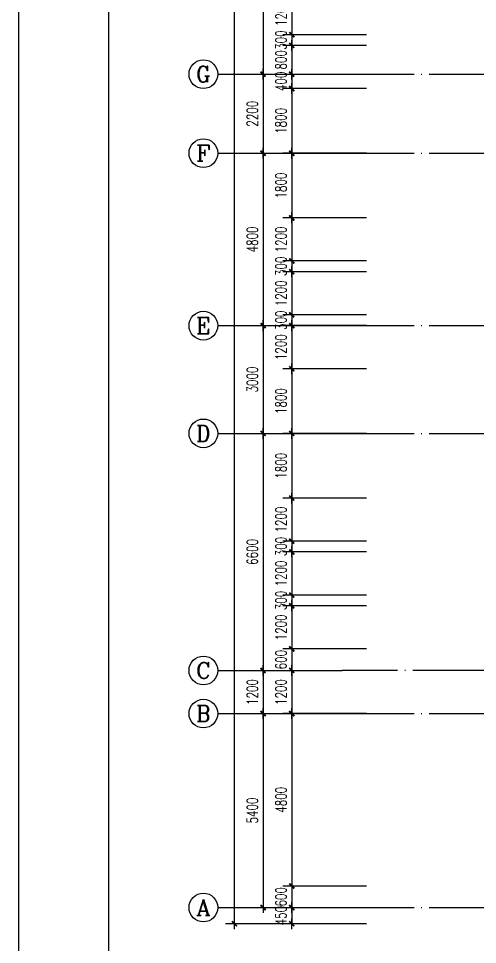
# Model space of a CAD drawing. Extents: x 165127 to 1058185, y 60808 to 144908.
# Drawn here: x 897285 to 910056, y 77825 to 103603 of the extents above; entities that cross this region are included whole.
import ezdxf
from ezdxf.enums import TextEntityAlignment as Align

# ---------------------------------------------------------------- set-up
doc = ezdxf.new("R2010")
doc.units = 0
doc.header["$LTSCALE"] = 1000
doc.linetypes.add('DOTE', pattern=[2.42, 2, -0.2, 0.02, -0.2])
doc.layers.get('0').update_dxf_attribs({"linetype": 'CONTINUOUS'})
doc.layers.get('DEFPOINTS').update_dxf_attribs({"linetype": 'CONTINUOUS'})
for name, color, linetype in [('AXIS', 3, 'CONTINUOUS'), ('AXIS_TEXT', 7, 'CONTINUOUS'), ('DOTE', 1, 'DOTE'), ('PUB_DIM', 3, 'CONTINUOUS'), ('WINDOW', 2, 'CONTINUOUS')]:
    doc.layers.add(name, color=color, linetype=linetype)
doc.styles.add('COMPLEX', font='COMPLEX')
doc.styles.add('DIM_FONT', font='SIMPLEX.shx', dxfattribs={"width": 0.7})
doc.dimstyles.new('AXIS', dxfattribs={"dimtxt": 300, "dimasz": 1, "dimexe": 250, "dimexo": 300, "dimgap": 150, "dimtad": 1, "dimdec": 0, "dimdsep": 46, "dimtxsty": 'DIM_FONT', "dimblk": '_DIMX', "dimcen": 2.5, "dimse1": 1, "dimse2": 1, "dimclrt": 7, "dimadec": 0, "dimazin": 0, "dimtfac": 1, "dimtdec": 0, "dimtix": 1, "dimtmove": 2, "dimatfit": 3, "dimldrblk": '_DIMX', "dimfxl": 1, "dimarcsym": 0})
doc.dimstyles.new('DIMA', dxfattribs={"dimtxt": 300, "dimasz": 1, "dimexe": 250, "dimexo": 300, "dimgap": 150, "dimtad": 1, "dimdec": 0, "dimdsep": 46, "dimtxsty": 'DIM_FONT', "dimblk": '_DIMX', "dimcen": 2.5, "dimse1": 1, "dimclrt": 7, "dimadec": 0, "dimazin": 0, "dimtfac": 1, "dimtdec": 0, "dimtix": 1, "dimtmove": 2, "dimatfit": 3, "dimldrblk": '_DIMX', "dimfxl": 1, "dimarcsym": 0})
doc.dimstyles.new('DIMB', dxfattribs={"dimtxt": 300, "dimasz": 1, "dimexe": 250, "dimexo": 300, "dimgap": 150, "dimtad": 1, "dimdec": 0, "dimdsep": 46, "dimtxsty": 'DIM_FONT', "dimblk": '_DIMX', "dimcen": 2.5, "dimse2": 1, "dimclrt": 7, "dimadec": 0, "dimazin": 0, "dimtfac": 1, "dimtdec": 0, "dimtix": 1, "dimtmove": 2, "dimatfit": 3, "dimldrblk": '_DIMX', "dimfxl": 1, "dimarcsym": 0})
doc.dimstyles.new('DIMN', dxfattribs={"dimtxt": 300, "dimasz": 1, "dimexe": 250, "dimexo": 300, "dimgap": 150, "dimtad": 1, "dimdec": 0, "dimdsep": 46, "dimtxsty": 'DIM_FONT', "dimblk": '_DIMX', "dimcen": 2.5, "dimclrt": 7, "dimadec": 0, "dimazin": 0, "dimtfac": 1, "dimtdec": 0, "dimtix": 1, "dimtmove": 2, "dimatfit": 3, "dimldrblk": '_DIMX', "dimfxl": 1, "dimarcsym": 0})

# ---------------------------------------------------------------- blocks, each defined once
blk = doc.blocks.new('A$C34131D43')
at = {"color": 243}
blk.add_line((0, 84100), (0, 0), dxfattribs=at)
at = {"color": 244}
blk.add_line((2500, 83100), (2500, 950), dxfattribs=at)
blk = doc.blocks.new('_AXISO')
blk.add_circle((0, 0), 0.5)
at = {"layer": 'AXIS_TEXT', "style": 'COMPLEX', "width": 1.041667}
blk.add_attdef('A', text='', height=0.56, dxfattribs=at).set_placement((-0.25, -0.28), (0.25, -0.28), align=Align.FIT)
blk = doc.blocks.new('_DIMX')
blk.add_line((-150, 0), (150, 0))
at = {"const_width": 50}
blk.add_lwpolyline([(-70, -70), (70, 70)], dxfattribs=at)
blk = doc.blocks.new('*D1271')
at = {"color": 0, "linetype": 'ByBlock'}
blk.add_line((723149, 107652), (723149, 102054), dxfattribs=at)
at = {"layer": 'DEFPOINTS', "color": 0, "linetype": 'ByBlock'}
for p in [(725349, 107653), (723149, 102053), (725349, 102053)]:
    blk.add_point(p, dxfattribs=at)
at = {"color": 0, "linetype": 'ByBlock'}
for p, rotation in [((723149, 107653), 90), ((723149, 102053), 270)]:
    blk.add_blockref('_DIMX', p, dxfattribs=dict(at, rotation=rotation))
at = {"color": 7, "linetype": 'ByBlock', "insert": (722849, 104853), "char_height": 300, "attachment_point": 5, "rotation": 90, "style": 'DIM_FONT'}
blk.add_mtext('5600', dxfattribs=at)
blk = doc.blocks.new('*D1272')
at = {"color": 0, "linetype": 'ByBlock'}
blk.add_line((723149, 102052), (723149, 99854), dxfattribs=at)
at = {"layer": 'DEFPOINTS', "color": 0, "linetype": 'ByBlock'}
for p in [(725349, 102053), (723149, 99853), (725349, 99853)]:
    blk.add_point(p, dxfattribs=at)
at = {"color": 0, "linetype": 'ByBlock'}
for p, rotation in [((723149, 102053), 90), ((723149, 99853), 270)]:
    blk.add_blockref('_DIMX', p, dxfattribs=dict(at, rotation=rotation))
at = {"color": 7, "linetype": 'ByBlock', "insert": (722849, 100953), "char_height": 300, "attachment_point": 5, "rotation": 90, "style": 'DIM_FONT'}
blk.add_mtext('2200', dxfattribs=at)
blk = doc.blocks.new('*D1273')
at = {"color": 0, "linetype": 'ByBlock'}
blk.add_line((723149, 99852), (723149, 95054), dxfattribs=at)
at = {"layer": 'DEFPOINTS', "color": 0, "linetype": 'ByBlock'}
for p in [(725349, 99853), (723149, 95053), (725349, 95053)]:
    blk.add_point(p, dxfattribs=at)
at = {"color": 0, "linetype": 'ByBlock'}
for p, rotation in [((723149, 99853), 90), ((723149, 95053), 270)]:
    blk.add_blockref('_DIMX', p, dxfattribs=dict(at, rotation=rotation))
at = {"color": 7, "linetype": 'ByBlock', "insert": (722849, 97453), "char_height": 300, "attachment_point": 5, "rotation": 90, "style": 'DIM_FONT'}
blk.add_mtext('4800', dxfattribs=at)
blk = doc.blocks.new('*D1274')
at = {"color": 0, "linetype": 'ByBlock'}
blk.add_line((723149, 95052), (723149, 92054), dxfattribs=at)
at = {"layer": 'DEFPOINTS', "color": 0, "linetype": 'ByBlock'}
for p in [(725349, 95053), (723149, 92053), (725349, 92053)]:
    blk.add_point(p, dxfattribs=at)
at = {"color": 0, "linetype": 'ByBlock'}
for p, rotation in [((723149, 95053), 90), ((723149, 92053), 270)]:
    blk.add_blockref('_DIMX', p, dxfattribs=dict(at, rotation=rotation))
at = {"color": 7, "linetype": 'ByBlock', "insert": (722849, 93553), "char_height": 300, "attachment_point": 5, "rotation": 90, "style": 'DIM_FONT'}
blk.add_mtext('3000', dxfattribs=at)
blk = doc.blocks.new('*D1275')
at = {"color": 0, "linetype": 'ByBlock'}
blk.add_line((723149, 92052), (723149, 85454), dxfattribs=at)
at = {"layer": 'DEFPOINTS', "color": 0, "linetype": 'ByBlock'}
for p in [(725349, 92053), (723149, 85453), (725349, 85453)]:
    blk.add_point(p, dxfattribs=at)
at = {"color": 0, "linetype": 'ByBlock'}
for p, rotation in [((723149, 92053), 90), ((723149, 85453), 270)]:
    blk.add_blockref('_DIMX', p, dxfattribs=dict(at, rotation=rotation))
at = {"color": 7, "linetype": 'ByBlock', "insert": (722849, 88753), "char_height": 300, "attachment_point": 5, "rotation": 90, "style": 'DIM_FONT'}
blk.add_mtext('6600', dxfattribs=at)
blk = doc.blocks.new('*D1276')
at = {"color": 0, "linetype": 'ByBlock'}
blk.add_line((723149, 85452), (723149, 84254), dxfattribs=at)
at = {"layer": 'DEFPOINTS', "color": 0, "linetype": 'ByBlock'}
for p in [(725349, 85453), (723149, 84253), (725349, 84253)]:
    blk.add_point(p, dxfattribs=at)
at = {"color": 0, "linetype": 'ByBlock'}
for p, rotation in [((723149, 85453), 90), ((723149, 84253), 270)]:
    blk.add_blockref('_DIMX', p, dxfattribs=dict(at, rotation=rotation))
at = {"color": 7, "linetype": 'ByBlock', "insert": (722849, 84853), "char_height": 300, "attachment_point": 5, "rotation": 90, "style": 'DIM_FONT'}
blk.add_mtext('1200', dxfattribs=at)
blk = doc.blocks.new('*D1277')
at = {"color": 0, "linetype": 'ByBlock'}
blk.add_line((723149, 84252), (723149, 78854), dxfattribs=at)
at = {"layer": 'DEFPOINTS', "color": 0, "linetype": 'ByBlock'}
for p in [(725349, 84253), (723149, 78853), (725349, 78853)]:
    blk.add_point(p, dxfattribs=at)
at = {"color": 0, "linetype": 'ByBlock'}
for p, rotation in [((723149, 84253), 90), ((723149, 78853), 270)]:
    blk.add_blockref('_DIMX', p, dxfattribs=dict(at, rotation=rotation))
at = {"color": 7, "linetype": 'ByBlock', "insert": (722849, 81553), "char_height": 300, "attachment_point": 5, "rotation": 90, "style": 'DIM_FONT'}
blk.add_mtext('5400', dxfattribs=at)
blk = doc.blocks.new('*D1278')
at = {"color": 0, "linetype": 'ByBlock'}
for p, q in [((725049, 135103), (722099, 135103)), ((722349, 135102), (722349, 78404)), ((725049, 78403), (722099, 78403))]:
    blk.add_line(p, q, dxfattribs=at)
at = {"layer": 'DEFPOINTS', "color": 0, "linetype": 'ByBlock'}
for p in [(725349, 135103), (722349, 78403), (725349, 78403)]:
    blk.add_point(p, dxfattribs=at)
at = {"color": 0, "linetype": 'ByBlock'}
for p, rotation in [((722349, 135103), 90), ((722349, 78403), 270)]:
    blk.add_blockref('_DIMX', p, dxfattribs=dict(at, rotation=rotation))
at = {"color": 7, "linetype": 'ByBlock', "insert": (722049, 106753), "char_height": 300, "attachment_point": 5, "rotation": 90, "style": 'DIM_FONT'}
blk.add_mtext('56700', dxfattribs=at)
blk = doc.blocks.new('*D1286')
at = {"color": 0, "linetype": 'ByBlock'}
for p, q in [((904888, 84252), (904888, 79454)), ((906964, 79453), (904638, 79453))]:
    blk.add_line(p, q, dxfattribs=at)
at = {"layer": 'DEFPOINTS', "color": 0, "linetype": 'ByBlock'}
for p in [(907264, 84253), (904888, 79453), (907264, 79453)]:
    blk.add_point(p, dxfattribs=at)
at = {"color": 0, "linetype": 'ByBlock'}
for p, rotation in [((904888, 84253), 90), ((904888, 79453), 270)]:
    blk.add_blockref('_DIMX', p, dxfattribs=dict(at, rotation=rotation))
at = {"color": 7, "linetype": 'ByBlock', "insert": (904588, 81853), "char_height": 300, "attachment_point": 5, "rotation": 90, "style": 'DIM_FONT'}
blk.add_mtext('4800', dxfattribs=at)
blk = doc.blocks.new('*D1287')
at = {"color": 0, "linetype": 'ByBlock'}
for p, q in [((726024, 79453), (723697, 79453)), ((723947, 79454), (723947, 79455)), ((723947, 79453), (723947, 78853)), ((723947, 78852), (723947, 78851))]:
    blk.add_line(p, q, dxfattribs=at)
at = {"layer": 'DEFPOINTS', "color": 0, "linetype": 'ByBlock'}
for p in [(726324, 79453), (723947, 78853), (726324, 78853)]:
    blk.add_point(p, dxfattribs=at)
at = {"color": 0, "linetype": 'ByBlock'}
for p, rotation in [((723947, 79453), 270), ((723947, 78853), 90)]:
    blk.add_blockref('_DIMX', p, dxfattribs=dict(at, rotation=rotation))
at = {"color": 7, "linetype": 'ByBlock', "insert": (723647, 79153), "char_height": 300, "attachment_point": 5, "rotation": 90, "style": 'DIM_FONT'}
blk.add_mtext('600', dxfattribs=at)
blk = doc.blocks.new('*D1367')
at = {"color": 0, "linetype": 'ByBlock'}
for p, q in [((723947, 78854), (723947, 78855)), ((723947, 78853), (723947, 78403)), ((726024, 78403), (723697, 78403)), ((723947, 78402), (723947, 78401))]:
    blk.add_line(p, q, dxfattribs=at)
at = {"layer": 'DEFPOINTS', "color": 0, "linetype": 'ByBlock'}
for p in [(726324, 78853), (723947, 78403), (726324, 78403)]:
    blk.add_point(p, dxfattribs=at)
at = {"color": 0, "linetype": 'ByBlock'}
for p, rotation in [((723947, 78853), 270), ((723947, 78403), 90)]:
    blk.add_blockref('_DIMX', p, dxfattribs=dict(at, rotation=rotation))
at = {"color": 7, "linetype": 'ByBlock', "insert": (723647, 78628), "char_height": 300, "attachment_point": 5, "rotation": 90, "style": 'DIM_FONT'}
blk.add_mtext('450', dxfattribs=at)
blk = doc.blocks.new('*D1391')
at = {"color": 0, "linetype": 'ByBlock'}
for p, q in [((726024, 104353), (723697, 104353)), ((723947, 104352), (723947, 103154)), ((726024, 103153), (723697, 103153))]:
    blk.add_line(p, q, dxfattribs=at)
at = {"layer": 'DEFPOINTS', "color": 0, "linetype": 'ByBlock'}
for p in [(726324, 104353), (723947, 103153), (726324, 103153)]:
    blk.add_point(p, dxfattribs=at)
at = {"color": 0, "linetype": 'ByBlock'}
for p, rotation in [((723947, 104353), 90), ((723947, 103153), 270)]:
    blk.add_blockref('_DIMX', p, dxfattribs=dict(at, rotation=rotation))
at = {"color": 7, "linetype": 'ByBlock', "insert": (723647, 103753), "char_height": 300, "attachment_point": 5, "rotation": 90, "style": 'DIM_FONT'}
blk.add_mtext('1200', dxfattribs=at)
blk = doc.blocks.new('*D1392')
at = {"color": 0, "linetype": 'ByBlock'}
for p, q in [((726024, 103153), (723697, 103153)), ((723947, 103154), (723947, 103155)), ((723947, 103153), (723947, 102853)), ((726024, 102853), (723697, 102853)), ((723947, 102852), (723947, 102851))]:
    blk.add_line(p, q, dxfattribs=at)
at = {"layer": 'DEFPOINTS', "color": 0, "linetype": 'ByBlock'}
for p in [(726324, 103153), (723947, 102853), (726324, 102853)]:
    blk.add_point(p, dxfattribs=at)
at = {"color": 0, "linetype": 'ByBlock'}
for p, rotation in [((723947, 103153), 270), ((723947, 102853), 90)]:
    blk.add_blockref('_DIMX', p, dxfattribs=dict(at, rotation=rotation))
at = {"color": 7, "linetype": 'ByBlock', "insert": (723647, 103003), "char_height": 300, "attachment_point": 5, "rotation": 90, "style": 'DIM_FONT'}
blk.add_mtext('300', dxfattribs=at)
blk = doc.blocks.new('*D1393')
at = {"color": 0, "linetype": 'ByBlock'}
for p, q in [((723947, 102854), (723947, 102855)), ((726024, 102853), (723697, 102853)), ((723947, 102853), (723947, 102053)), ((723947, 102052), (723947, 102051))]:
    blk.add_line(p, q, dxfattribs=at)
at = {"layer": 'DEFPOINTS', "color": 0, "linetype": 'ByBlock'}
for p in [(726324, 102853), (723947, 102053), (726324, 102053)]:
    blk.add_point(p, dxfattribs=at)
at = {"color": 0, "linetype": 'ByBlock'}
for p, rotation in [((723947, 102853), 270), ((723947, 102053), 90)]:
    blk.add_blockref('_DIMX', p, dxfattribs=dict(at, rotation=rotation))
at = {"color": 7, "linetype": 'ByBlock', "insert": (723647, 102453), "char_height": 300, "attachment_point": 5, "rotation": 90, "style": 'DIM_FONT'}
blk.add_mtext('800', dxfattribs=at)
blk = doc.blocks.new('*D1394')
at = {"color": 0, "linetype": 'ByBlock'}
for p, q in [((726024, 101653), (723697, 101653)), ((723947, 101652), (723947, 99854)), ((726024, 99853), (723697, 99853))]:
    blk.add_line(p, q, dxfattribs=at)
at = {"layer": 'DEFPOINTS', "color": 0, "linetype": 'ByBlock'}
for p in [(726324, 101653), (723947, 99853), (726324, 99853)]:
    blk.add_point(p, dxfattribs=at)
at = {"color": 0, "linetype": 'ByBlock'}
for p, rotation in [((723947, 101653), 90), ((723947, 99853), 270)]:
    blk.add_blockref('_DIMX', p, dxfattribs=dict(at, rotation=rotation))
at = {"color": 7, "linetype": 'ByBlock', "insert": (723647, 100753), "char_height": 300, "attachment_point": 5, "rotation": 90, "style": 'DIM_FONT'}
blk.add_mtext('1800', dxfattribs=at)
blk = doc.blocks.new('*D1395')
at = {"color": 0, "linetype": 'ByBlock'}
for p, q in [((723947, 99852), (723947, 98054)), ((726024, 98053), (723697, 98053))]:
    blk.add_line(p, q, dxfattribs=at)
at = {"layer": 'DEFPOINTS', "color": 0, "linetype": 'ByBlock'}
for p in [(726324, 99853), (723947, 98053), (726324, 98053)]:
    blk.add_point(p, dxfattribs=at)
at = {"color": 0, "linetype": 'ByBlock'}
for p, rotation in [((723947, 99853), 90), ((723947, 98053), 270)]:
    blk.add_blockref('_DIMX', p, dxfattribs=dict(at, rotation=rotation))
at = {"color": 7, "linetype": 'ByBlock', "insert": (723647, 98953), "char_height": 300, "attachment_point": 5, "rotation": 90, "style": 'DIM_FONT'}
blk.add_mtext('1800', dxfattribs=at)
blk = doc.blocks.new('*D1396')
at = {"color": 0, "linetype": 'ByBlock'}
for p, q in [((726024, 98053), (723697, 98053)), ((723947, 98052), (723947, 96854)), ((726024, 96853), (723697, 96853))]:
    blk.add_line(p, q, dxfattribs=at)
at = {"layer": 'DEFPOINTS', "color": 0, "linetype": 'ByBlock'}
for p in [(726324, 98053), (723947, 96853), (726324, 96853)]:
    blk.add_point(p, dxfattribs=at)
at = {"color": 0, "linetype": 'ByBlock'}
for p, rotation in [((723947, 98053), 90), ((723947, 96853), 270)]:
    blk.add_blockref('_DIMX', p, dxfattribs=dict(at, rotation=rotation))
at = {"color": 7, "linetype": 'ByBlock', "insert": (723647, 97453), "char_height": 300, "attachment_point": 5, "rotation": 90, "style": 'DIM_FONT'}
blk.add_mtext('1200', dxfattribs=at)
blk = doc.blocks.new('*D1397')
at = {"color": 0, "linetype": 'ByBlock'}
for p, q in [((726024, 96853), (723697, 96853)), ((723947, 96854), (723947, 96855)), ((723947, 96853), (723947, 96553)), ((726024, 96553), (723697, 96553)), ((723947, 96552), (723947, 96551))]:
    blk.add_line(p, q, dxfattribs=at)
at = {"layer": 'DEFPOINTS', "color": 0, "linetype": 'ByBlock'}
for p in [(726324, 96853), (723947, 96553), (726324, 96553)]:
    blk.add_point(p, dxfattribs=at)
at = {"color": 0, "linetype": 'ByBlock'}
for p, rotation in [((723947, 96853), 270), ((723947, 96553), 90)]:
    blk.add_blockref('_DIMX', p, dxfattribs=dict(at, rotation=rotation))
at = {"color": 7, "linetype": 'ByBlock', "insert": (723647, 96703), "char_height": 300, "attachment_point": 5, "rotation": 90, "style": 'DIM_FONT'}
blk.add_mtext('300', dxfattribs=at)
blk = doc.blocks.new('*D1398')
at = {"color": 0, "linetype": 'ByBlock'}
for p, q in [((726024, 96553), (723697, 96553)), ((723947, 96552), (723947, 95354)), ((726024, 95353), (723697, 95353))]:
    blk.add_line(p, q, dxfattribs=at)
at = {"layer": 'DEFPOINTS', "color": 0, "linetype": 'ByBlock'}
for p in [(726324, 96553), (723947, 95353), (726324, 95353)]:
    blk.add_point(p, dxfattribs=at)
at = {"color": 0, "linetype": 'ByBlock'}
for p, rotation in [((723947, 96553), 90), ((723947, 95353), 270)]:
    blk.add_blockref('_DIMX', p, dxfattribs=dict(at, rotation=rotation))
at = {"color": 7, "linetype": 'ByBlock', "insert": (723647, 95953), "char_height": 300, "attachment_point": 5, "rotation": 90, "style": 'DIM_FONT'}
blk.add_mtext('1200', dxfattribs=at)
blk = doc.blocks.new('*D1399')
at = {"color": 0, "linetype": 'ByBlock'}
for p, q in [((726024, 95353), (723697, 95353)), ((723947, 95354), (723947, 95355)), ((723947, 95353), (723947, 95053)), ((726024, 95053), (723697, 95053)), ((723947, 95052), (723947, 95051))]:
    blk.add_line(p, q, dxfattribs=at)
at = {"layer": 'DEFPOINTS', "color": 0, "linetype": 'ByBlock'}
for p in [(726324, 95353), (723947, 95053), (726324, 95053)]:
    blk.add_point(p, dxfattribs=at)
at = {"color": 0, "linetype": 'ByBlock'}
for p, rotation in [((723947, 95353), 270), ((723947, 95053), 90)]:
    blk.add_blockref('_DIMX', p, dxfattribs=dict(at, rotation=rotation))
at = {"color": 7, "linetype": 'ByBlock', "insert": (723647, 95203), "char_height": 300, "attachment_point": 5, "rotation": 90, "style": 'DIM_FONT'}
blk.add_mtext('300', dxfattribs=at)
blk = doc.blocks.new('*D1400')
at = {"color": 0, "linetype": 'ByBlock'}
for p, q in [((726024, 95053), (723697, 95053)), ((723947, 95052), (723947, 93854)), ((726024, 93853), (723697, 93853))]:
    blk.add_line(p, q, dxfattribs=at)
at = {"layer": 'DEFPOINTS', "color": 0, "linetype": 'ByBlock'}
for p in [(726324, 95053), (723947, 93853), (726324, 93853)]:
    blk.add_point(p, dxfattribs=at)
at = {"color": 0, "linetype": 'ByBlock'}
for p, rotation in [((723947, 95053), 90), ((723947, 93853), 270)]:
    blk.add_blockref('_DIMX', p, dxfattribs=dict(at, rotation=rotation))
at = {"color": 7, "linetype": 'ByBlock', "insert": (723647, 94453), "char_height": 300, "attachment_point": 5, "rotation": 90, "style": 'DIM_FONT'}
blk.add_mtext('1200', dxfattribs=at)
blk = doc.blocks.new('*D1401')
at = {"color": 0, "linetype": 'ByBlock'}
for p, q in [((726024, 93853), (723697, 93853)), ((723947, 93852), (723947, 92054)), ((726024, 92053), (723697, 92053))]:
    blk.add_line(p, q, dxfattribs=at)
at = {"layer": 'DEFPOINTS', "color": 0, "linetype": 'ByBlock'}
for p in [(726324, 93853), (723947, 92053), (726324, 92053)]:
    blk.add_point(p, dxfattribs=at)
at = {"color": 0, "linetype": 'ByBlock'}
for p, rotation in [((723947, 93853), 90), ((723947, 92053), 270)]:
    blk.add_blockref('_DIMX', p, dxfattribs=dict(at, rotation=rotation))
at = {"color": 7, "linetype": 'ByBlock', "insert": (723647, 92953), "char_height": 300, "attachment_point": 5, "rotation": 90, "style": 'DIM_FONT'}
blk.add_mtext('1800', dxfattribs=at)
blk = doc.blocks.new('*D1402')
at = {"color": 0, "linetype": 'ByBlock'}
for p, q in [((723947, 92052), (723947, 90254)), ((726024, 90253), (723697, 90253))]:
    blk.add_line(p, q, dxfattribs=at)
at = {"layer": 'DEFPOINTS', "color": 0, "linetype": 'ByBlock'}
for p in [(726324, 92053), (723947, 90253), (726324, 90253)]:
    blk.add_point(p, dxfattribs=at)
at = {"color": 0, "linetype": 'ByBlock'}
for p, rotation in [((723947, 92053), 90), ((723947, 90253), 270)]:
    blk.add_blockref('_DIMX', p, dxfattribs=dict(at, rotation=rotation))
at = {"color": 7, "linetype": 'ByBlock', "insert": (723647, 91153), "char_height": 300, "attachment_point": 5, "rotation": 90, "style": 'DIM_FONT'}
blk.add_mtext('1800', dxfattribs=at)
blk = doc.blocks.new('*D1403')
at = {"color": 0, "linetype": 'ByBlock'}
for p, q in [((726024, 90253), (723697, 90253)), ((723947, 90252), (723947, 89054)), ((726024, 89053), (723697, 89053))]:
    blk.add_line(p, q, dxfattribs=at)
at = {"layer": 'DEFPOINTS', "color": 0, "linetype": 'ByBlock'}
for p in [(726324, 90253), (723947, 89053), (726324, 89053)]:
    blk.add_point(p, dxfattribs=at)
at = {"color": 0, "linetype": 'ByBlock'}
for p, rotation in [((723947, 90253), 90), ((723947, 89053), 270)]:
    blk.add_blockref('_DIMX', p, dxfattribs=dict(at, rotation=rotation))
at = {"color": 7, "linetype": 'ByBlock', "insert": (723647, 89653), "char_height": 300, "attachment_point": 5, "rotation": 90, "style": 'DIM_FONT'}
blk.add_mtext('1200', dxfattribs=at)
blk = doc.blocks.new('*D1404')
at = {"color": 0, "linetype": 'ByBlock'}
for p, q in [((726024, 89053), (723697, 89053)), ((723947, 89054), (723947, 89055)), ((723947, 89053), (723947, 88753)), ((726024, 88753), (723697, 88753)), ((723947, 88752), (723947, 88751))]:
    blk.add_line(p, q, dxfattribs=at)
at = {"layer": 'DEFPOINTS', "color": 0, "linetype": 'ByBlock'}
for p in [(726324, 89053), (723947, 88753), (726324, 88753)]:
    blk.add_point(p, dxfattribs=at)
at = {"color": 0, "linetype": 'ByBlock'}
for p, rotation in [((723947, 89053), 270), ((723947, 88753), 90)]:
    blk.add_blockref('_DIMX', p, dxfattribs=dict(at, rotation=rotation))
at = {"color": 7, "linetype": 'ByBlock', "insert": (723647, 88903), "char_height": 300, "attachment_point": 5, "rotation": 90, "style": 'DIM_FONT'}
blk.add_mtext('300', dxfattribs=at)
blk = doc.blocks.new('*D1405')
at = {"color": 0, "linetype": 'ByBlock'}
for p, q in [((726024, 88753), (723697, 88753)), ((723947, 88752), (723947, 87554)), ((726024, 87553), (723697, 87553))]:
    blk.add_line(p, q, dxfattribs=at)
at = {"layer": 'DEFPOINTS', "color": 0, "linetype": 'ByBlock'}
for p in [(726324, 88753), (723947, 87553), (726324, 87553)]:
    blk.add_point(p, dxfattribs=at)
at = {"color": 0, "linetype": 'ByBlock'}
for p, rotation in [((723947, 88753), 90), ((723947, 87553), 270)]:
    blk.add_blockref('_DIMX', p, dxfattribs=dict(at, rotation=rotation))
at = {"color": 7, "linetype": 'ByBlock', "insert": (723647, 88153), "char_height": 300, "attachment_point": 5, "rotation": 90, "style": 'DIM_FONT'}
blk.add_mtext('1200', dxfattribs=at)
blk = doc.blocks.new('*D1406')
at = {"color": 0, "linetype": 'ByBlock'}
for p, q in [((726024, 87553), (723697, 87553)), ((723947, 87554), (723947, 87555)), ((723947, 87553), (723947, 87253)), ((726024, 87253), (723697, 87253)), ((723947, 87252), (723947, 87251))]:
    blk.add_line(p, q, dxfattribs=at)
at = {"layer": 'DEFPOINTS', "color": 0, "linetype": 'ByBlock'}
for p in [(726324, 87553), (723947, 87253), (726324, 87253)]:
    blk.add_point(p, dxfattribs=at)
at = {"color": 0, "linetype": 'ByBlock'}
for p, rotation in [((723947, 87553), 270), ((723947, 87253), 90)]:
    blk.add_blockref('_DIMX', p, dxfattribs=dict(at, rotation=rotation))
at = {"color": 7, "linetype": 'ByBlock', "insert": (723647, 87403), "char_height": 300, "attachment_point": 5, "rotation": 90, "style": 'DIM_FONT'}
blk.add_mtext('300', dxfattribs=at)
blk = doc.blocks.new('*D1407')
at = {"color": 0, "linetype": 'ByBlock'}
for p, q in [((726024, 87253), (723697, 87253)), ((723947, 87252), (723947, 86054)), ((726024, 86053), (723697, 86053))]:
    blk.add_line(p, q, dxfattribs=at)
at = {"layer": 'DEFPOINTS', "color": 0, "linetype": 'ByBlock'}
for p in [(726324, 87253), (723947, 86053), (726324, 86053)]:
    blk.add_point(p, dxfattribs=at)
at = {"color": 0, "linetype": 'ByBlock'}
for p, rotation in [((723947, 87253), 90), ((723947, 86053), 270)]:
    blk.add_blockref('_DIMX', p, dxfattribs=dict(at, rotation=rotation))
at = {"color": 7, "linetype": 'ByBlock', "insert": (723647, 86653), "char_height": 300, "attachment_point": 5, "rotation": 90, "style": 'DIM_FONT'}
blk.add_mtext('1200', dxfattribs=at)
blk = doc.blocks.new('*D1408')
at = {"color": 0, "linetype": 'ByBlock'}
for p, q in [((726024, 86053), (723697, 86053)), ((723947, 86054), (723947, 86055)), ((723947, 86053), (723947, 85453)), ((723947, 85452), (723947, 85451))]:
    blk.add_line(p, q, dxfattribs=at)
at = {"layer": 'DEFPOINTS', "color": 0, "linetype": 'ByBlock'}
for p in [(726324, 86053), (723947, 85453), (726324, 85453)]:
    blk.add_point(p, dxfattribs=at)
at = {"color": 0, "linetype": 'ByBlock'}
for p, rotation in [((723947, 86053), 270), ((723947, 85453), 90)]:
    blk.add_blockref('_DIMX', p, dxfattribs=dict(at, rotation=rotation))
at = {"color": 7, "linetype": 'ByBlock', "insert": (723647, 85753), "char_height": 300, "attachment_point": 5, "rotation": 90, "style": 'DIM_FONT'}
blk.add_mtext('600', dxfattribs=at)
blk = doc.blocks.new('*D1410')
at = {"color": 0, "linetype": 'ByBlock'}
for p, q in [((723947, 102054), (723947, 102055)), ((723947, 102053), (723947, 101653)), ((726024, 101653), (723697, 101653)), ((723947, 101652), (723947, 101651))]:
    blk.add_line(p, q, dxfattribs=at)
at = {"layer": 'DEFPOINTS', "color": 0, "linetype": 'ByBlock'}
for p in [(726324, 102053), (723947, 101653), (726324, 101653)]:
    blk.add_point(p, dxfattribs=at)
at = {"color": 0, "linetype": 'ByBlock'}
for p, rotation in [((723947, 102053), 270), ((723947, 101653), 90)]:
    blk.add_blockref('_DIMX', p, dxfattribs=dict(at, rotation=rotation))
at = {"color": 7, "linetype": 'ByBlock', "insert": (723647, 101853), "char_height": 300, "attachment_point": 5, "rotation": 90, "style": 'DIM_FONT'}
blk.add_mtext('400', dxfattribs=at)
blk = doc.blocks.new('*D1411')
at = {"color": 0, "linetype": 'ByBlock'}
for p, q in [((723947, 85452), (723947, 84254)), ((726024, 84253), (723697, 84253))]:
    blk.add_line(p, q, dxfattribs=at)
at = {"layer": 'DEFPOINTS', "color": 0, "linetype": 'ByBlock'}
for p in [(726324, 85453), (723947, 84253), (726324, 84253)]:
    blk.add_point(p, dxfattribs=at)
at = {"color": 0, "linetype": 'ByBlock'}
for p, rotation in [((723947, 85453), 90), ((723947, 84253), 270)]:
    blk.add_blockref('_DIMX', p, dxfattribs=dict(at, rotation=rotation))
at = {"color": 7, "linetype": 'ByBlock', "insert": (723647, 84853), "char_height": 300, "attachment_point": 5, "rotation": 90, "style": 'DIM_FONT'}
blk.add_mtext('1200', dxfattribs=at)

msp = doc.modelspace()

# ---------------------------------------------------------------- linework, layer by layer
at = {"layer": 'AXIS'}
for p, q in [((902829.3, 102053.1), (906289.5, 102053.1)), ((902829.3, 99853.1), (906289.5, 99853.1)), ((902829.3, 95053.1), (906289.5, 95053.1)), ((902829.3, 92053.1), (906289.5, 92053.1)), ((902829.3, 85453.1), (906289.5, 85453.1)), ((902829.3, 84253.1), (906289.5, 84253.1)), ((902829.3, 78853.1), (906289.5, 78853.1))]:
    msp.add_line(p, q, dxfattribs=at)
at = {"layer": 'DOTE'}
for p, q in [((906289.5, 102053.1), (1040932.7, 102053.1)), ((906289.5, 99853.1), (925086.1, 99853.1)), ((906289.5, 95053.1), (1040932.7, 95053.1)), ((906289.5, 92053.1), (928836.1, 92053.1)), ((1040932.7, 85453.1), (906289.5, 85453.1)), ((906289.5, 84253.1), (929286.1, 84253.1)), ((906289.5, 78853.1), (1040932.7, 78853.1))]:
    msp.add_line(p, q, dxfattribs=at)

# ---------------------------------------------------------------- block references
at = {"layer": 'AXIS', "xscale": 800, "yscale": 800, "zscale": 800}
for p, values in [((902429.3, 102053.1), {'A': 'G'}), ((902429.3, 78853.1), {'A': 'A'})]:
    msp.add_blockref('_AXISO', p, dxfattribs=at).add_auto_attribs(values)
at = {"layer": 'AXIS'}
ref = msp.add_blockref('_AXISO', (902429.3, 99853.1), dxfattribs=dict(at, xscale=800, yscale=800, zscale=800))
ref.add_attrib('A', 'F', dxfattribs={"layer": 'AXIS_TEXT', "height": 448, "style": 'COMPLEX', "width": 1.171875}).set_placement((902229.3, 99629.1), (902629.3, 99629.1), align=Align.FIT)
ref = msp.add_blockref('_AXISO', (902429.3, 95053.1), dxfattribs=dict(at, xscale=800, yscale=800, zscale=800))
ref.add_attrib('A', 'E', dxfattribs={"layer": 'AXIS_TEXT', "height": 448, "style": 'COMPLEX', "width": 1.171875}).set_placement((902229.3, 94829.1), (902629.3, 94829.1), align=Align.FIT)
ref = msp.add_blockref('_AXISO', (902429.3, 92053.1), dxfattribs=dict(at, xscale=800, yscale=800, zscale=800))
ref.add_attrib('A', 'D', dxfattribs={"layer": 'AXIS_TEXT', "height": 448, "style": 'COMPLEX', "width": 1.102941}).set_placement((902229.3, 91829.1), (902629.3, 91829.1), align=Align.FIT)
ref = msp.add_blockref('_AXISO', (902429.3, 85453.1), dxfattribs=dict(at, xscale=800, yscale=800, zscale=800))
ref.add_attrib('A', 'C', dxfattribs={"layer": 'AXIS_TEXT', "height": 448, "style": 'COMPLEX', "width": 1.25}).set_placement((902229.3, 85229.1), (902629.3, 85229.1), align=Align.FIT)
ref = msp.add_blockref('_AXISO', (902429.3, 84253.1), dxfattribs=dict(at, xscale=800, yscale=800, zscale=800))
ref.add_attrib('A', 'B', dxfattribs={"layer": 'AXIS_TEXT', "height": 448, "style": 'COMPLEX', "width": 1.102941}).set_placement((902229.3, 84029.1), (902629.3, 84029.1), align=Align.FIT)
at = {"layer": 'WINDOW'}
msp.add_blockref('A$C34131D43', (897284.7, 60808.1), dxfattribs=at)

# ---------------------------------------------------------------- dimensions: what is measured, and where the dimension line sits
at = {"layer": 'AXIS'}
dim = msp.add_aligned_dim(p1=(906289.5, 135103.1), p2=(906289.5, 78403.1), distance=-3000, dimstyle='DIMN', dxfattribs=at)
dim.commit()
dim.dimension.update_dxf_attribs({"geometry": '*D1278', "text_midpoint": (902989.5, 106753.1), "insert": (180940.8, 0)})
for base, p1, p2, picture, middle in [((904089.5, 102053.1), (906289.5, 107653.1), (906289.5, 102053.1), '*D1271', (903789.5, 104853.1)), ((904089.5, 99853.1), (906289.5, 102053.1), (906289.5, 99853.1), '*D1272', (903789.5, 100953.1)), ((904089.5, 95053.1), (906289.5, 99853.1), (906289.5, 95053.1), '*D1273', (903789.5, 97453.1)), ((904089.5, 92053.1), (906289.5, 95053.1), (906289.5, 92053.1), '*D1274', (903789.5, 93553.1)), ((904089.5, 85453.1), (906289.5, 92053.1), (906289.5, 85453.1), '*D1275', (903789.5, 88753.1)), ((904089.5, 84253.1), (906289.5, 85453.1), (906289.5, 84253.1), '*D1276', (903789.5, 84853.1)), ((904089.5, 78853.1), (906289.5, 84253.1), (906289.5, 78853.1), '*D1277', (903789.5, 81553.1))]:
    dim = msp.add_linear_dim(base=base, p1=p1, p2=p2, angle=90, dimstyle='AXIS', dxfattribs=at)
    dim.commit()
    dim.dimension.update_dxf_attribs({"geometry": picture, "text_midpoint": middle, "insert": (180940.8, 0)})
at = {"layer": 'PUB_DIM'}
for p1, p2, dimstyle, picture, middle in [((907264.3, 104353.1), (907264.3, 103153.1), 'DIMN', '*D1391', (904587.8, 103753.1)), ((907264.3, 103153.1), (907264.3, 102853.1), 'DIMN', '*D1392', (904587.8, 103003.1)), ((907264.3, 102853.1), (907264.3, 102053.1), 'DIMB', '*D1393', (904587.8, 102453.1)), ((907264.3, 102053.1), (907264.3, 101653.1), 'DIMA', '*D1410', (904587.8, 101853.1)), ((907264.3, 101653.1), (907264.3, 99853.1), 'DIMN', '*D1394', (904587.8, 100753.1)), ((907264.3, 99853.1), (907264.3, 98053.1), 'DIMA', '*D1395', (904587.8, 98953.1)), ((907264.3, 98053.1), (907264.3, 96853.1), 'DIMN', '*D1396', (904587.8, 97453.1)), ((907264.3, 96853.1), (907264.3, 96553.1), 'DIMN', '*D1397', (904587.8, 96703.1)), ((907264.3, 96553.1), (907264.3, 95353.1), 'DIMN', '*D1398', (904587.8, 95953.1)), ((907264.3, 95353.1), (907264.3, 95053.1), 'DIMN', '*D1399', (904587.8, 95203.1)), ((907264.3, 95053.1), (907264.3, 93853.1), 'DIMN', '*D1400', (904587.8, 94453.1)), ((907264.3, 93853.1), (907264.3, 92053.1), 'DIMN', '*D1401', (904587.8, 92953.1)), ((907264.3, 92053.1), (907264.3, 90253.1), 'DIMA', '*D1402', (904587.8, 91153.1)), ((907264.3, 90253.1), (907264.3, 89053.1), 'DIMN', '*D1403', (904587.8, 89653.1)), ((907264.3, 89053.1), (907264.3, 88753.1), 'DIMN', '*D1404', (904587.8, 88903.1)), ((907264.3, 88753.1), (907264.3, 87553.1), 'DIMN', '*D1405', (904587.8, 88153.1)), ((907264.3, 87553.1), (907264.3, 87253.1), 'DIMN', '*D1406', (904587.8, 87403.1)), ((907264.3, 87253.1), (907264.3, 86053.1), 'DIMN', '*D1407', (904587.8, 86653.1)), ((907264.3, 86053.1), (907264.3, 85453.1), 'DIMB', '*D1408', (904587.8, 85753.1)), ((907264.3, 85453.1), (907264.3, 84253.1), 'DIMA', '*D1411', (904587.8, 84853.1)), ((907264.3, 79453.1), (907264.3, 78853.1), 'DIMB', '*D1287', (904587.8, 79153.1)), ((907264.3, 78853.1), (907264.3, 78403.1), 'DIMA', '*D1367', (904587.8, 78628.1))]:
    dim = msp.add_aligned_dim(p1=p1, p2=p2, distance=-2376.6, dimstyle=dimstyle, dxfattribs=at)
    dim.commit()
    dim.dimension.update_dxf_attribs({"geometry": picture, "text_midpoint": middle, "insert": (180940.8, 0)})
dim = msp.add_aligned_dim(p1=(907264.3, 84253.1), p2=(907264.3, 79453.1), distance=-2376.6, dimstyle='DIMA', dxfattribs=at)
dim.commit()
dim.dimension.update_dxf_attribs({"geometry": '*D1286', "text_midpoint": (904587.8, 81853.1)})

doc.saveas('drawing.dxf')
